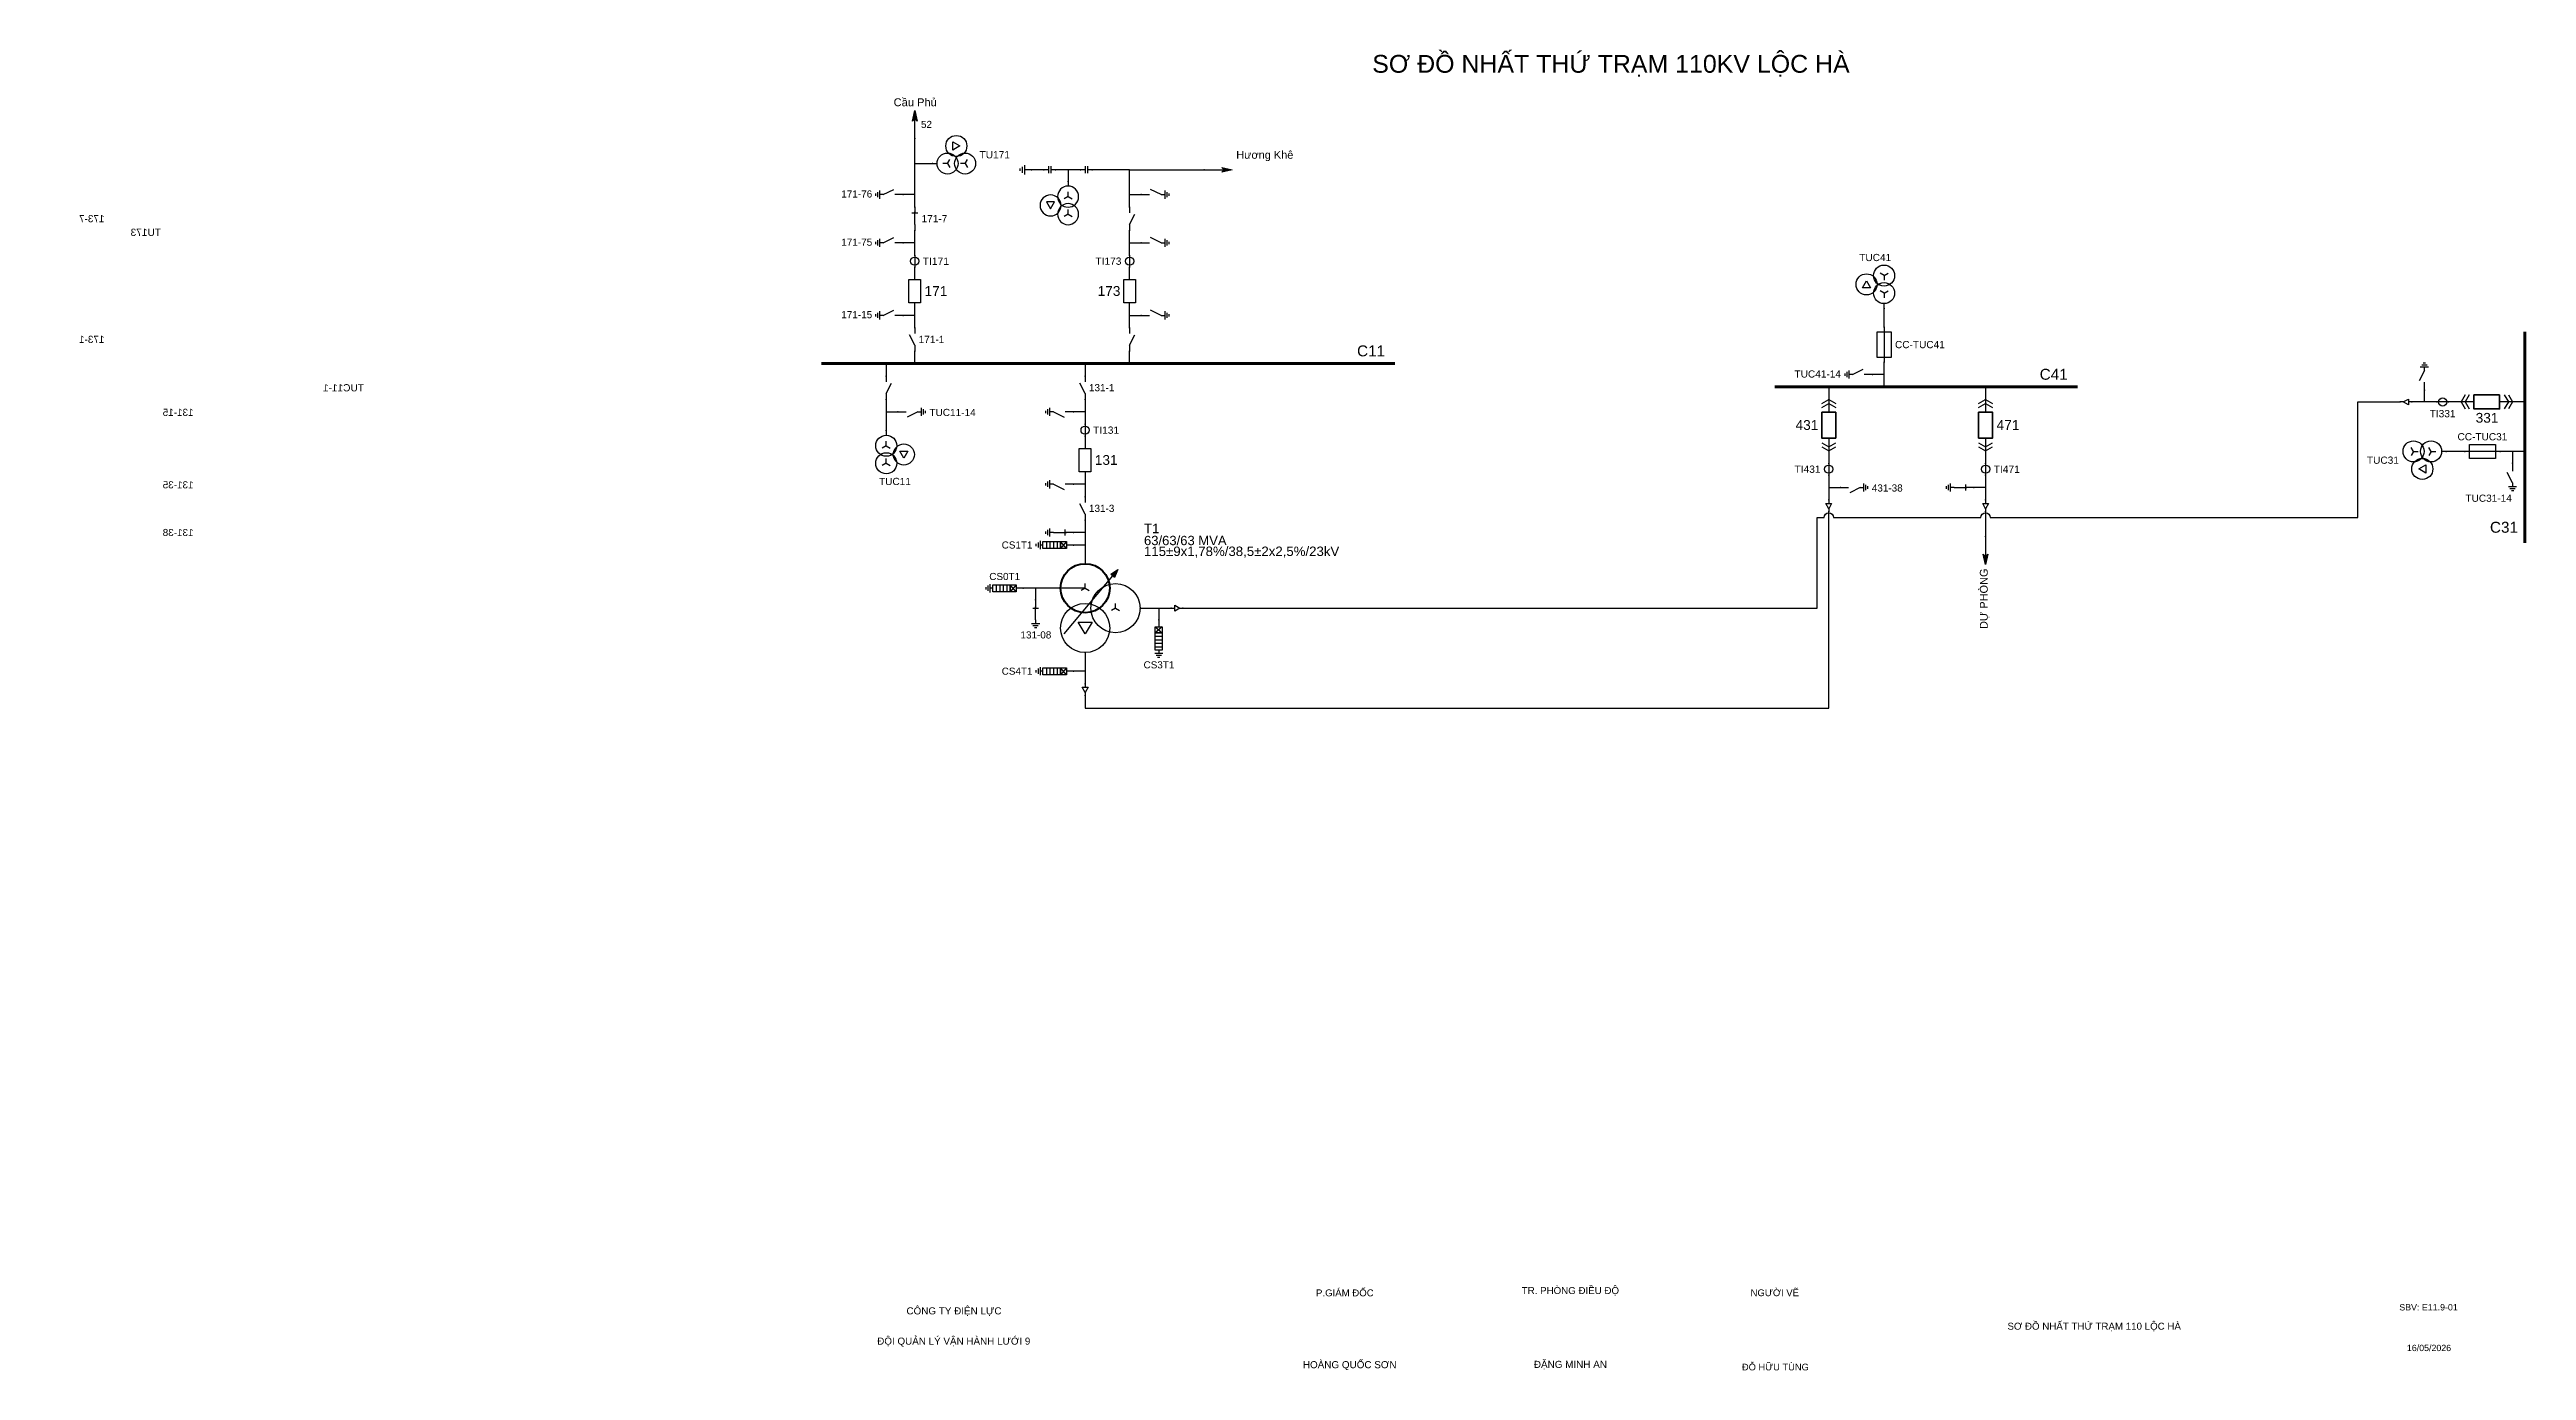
# Model space of a CAD drawing. Header units: millimetres. Extents: x -392 to 411, y 8 to 290.
# Drawn here: x -118 to 411, y 8 to 290 of the extents above; entities that cross this region are included whole.
import ezdxf

# ---------------------------------------------------------------- set-up
doc = ezdxf.new("R2010")
doc.units = ezdxf.units.MM
for name, color, linetype, lineweight in [('BUSBAR_110KV', 1, 'Continuous', 50), ('BUSBAR_22KV', 5, 'Continuous', 50), ('BUSBAR_35KV', 30, 'Continuous', 50), ('GROUND', 3, 'Continuous', 25), ('HV_110KV', 1, 'Continuous', 25), ('MV_22KV', 5, 'Continuous', 25), ('MV_35KV', 30, 'Continuous', 25)]:
    doc.layers.add(name, color=color, linetype=linetype, lineweight=lineweight)
doc.layers.add('SYM_PORTS', color=8, linetype='Continuous', plot=False)
doc.layers.add('TEXT', color=7, linetype='Continuous')
doc.styles.add('SLD_TEXT', font='arial.ttf')

# ---------------------------------------------------------------- blocks, each defined once
blk = doc.blocks.new('SYM_DISCONNECTOR_OPEN')
at = {"lineweight": 25}
for points in [[(0, -1.25), (-1.125, 1)], [(0, 2.5), (0, 1.25)], [(0, -1.25), (0, -2.5)]]:
    blk.add_lwpolyline(points, dxfattribs=at)
at = {"layer": 'SYM_PORTS'}
for p in [(0, 2.5), (0, -2.5)]:
    blk.add_point(p, dxfattribs=at)
blk.add_attdef('DEVICE_CODE', (1, -0.5), '', height=2)
blk = doc.blocks.new('SYM_EARTHING_SWITCH_OPEN')
at = {"lineweight": 25}
for points in [[(0, -1.25), (-1.125, 1)], [(0, 3), (0, 1.25)], [(-0.875, -2), (0.875, -2)], [(-0.5625, -2.4375), (0.5625, -2.4375)], [(-0.25, -2.875), (0.25, -2.875)], [(0, -1.25), (0, -2)]]:
    blk.add_lwpolyline(points, dxfattribs=at)
at = {"layer": 'SYM_PORTS'}
blk.add_point((0, 3), dxfattribs=at)
blk.add_attdef('DEVICE_CODE', (1.875, 0), '', height=2)
blk = doc.blocks.new('SYM_CIRCUIT_BREAKER')
at = {"lineweight": 25}
blk.add_lwpolyline([(-1.25, 2.5), (1.25, 2.5), (1.25, -2.5), (-1.25, -2.5)], close=True, dxfattribs=at)
at = {"layer": 'SYM_PORTS'}
for p in [(0, 2.5), (0, -2.5)]:
    blk.add_point(p, dxfattribs=at)
blk.add_attdef('DEVICE_CODE', (2.25, -0.5), '', height=2)
at = {"flags": 1}
blk.add_attdef('RATING', (2.25, -3.5), '', height=2, dxfattribs=at)
blk = doc.blocks.new('SYM_CURRENT_TRANSFORMER')
at = {"lineweight": 25}
blk.add_lwpolyline([(0, 1.25), (0, -1.25)], dxfattribs=at)
blk.add_circle((0, 0), 0.875, dxfattribs=at)
at = {"layer": 'SYM_PORTS'}
for p in [(0, 1.25), (0, -1.25)]:
    blk.add_point(p, dxfattribs=at)
blk.add_attdef('DEVICE_CODE', (1.875, -1.75), '', height=2)
at = {"flags": 1}
blk.add_attdef('RATIO', (1.875, -4.75), '', height=2, dxfattribs=at)
blk = doc.blocks.new('SYM_DISCONNECTOR_CLOSED')
at = {"lineweight": 25}
for points in [[(-0.625, 1.25), (0.625, 1.25)], [(0, 2.5), (0, 1.25)], [(0, -1.25), (0, 1.5)], [(0, -1.25), (0, -2.5)]]:
    blk.add_lwpolyline(points, dxfattribs=at)
at = {"layer": 'SYM_PORTS'}
for p in [(0, 2.5), (0, -2.5)]:
    blk.add_point(p, dxfattribs=at)
blk.add_attdef('DEVICE_CODE', (1.625, -0.5), '', height=2)
blk = doc.blocks.new('SYM_VOLTAGE_TRANSFORMER')
at = {"lineweight": 25}
for points in [[(0, 1.375), (-0.8625, 0.875)], [(0, 4.625), (0, 3.625)], [(0, 1.375), (0, 2.375)], [(0, 1.375), (0.8625, 0.875)], [(0, -2.375), (-0.8625, -2.875)], [(0, -2.375), (0, -1.375)], [(0, -2.375), (0.8625, -2.875)]]:
    blk.add_lwpolyline(points, dxfattribs=at)
blk.add_lwpolyline([(2.875, 0.25), (4.625, 0.25), (3.75, -1.25)], close=True, dxfattribs=at)
for centre in [(0, 1.375), (3.75, -0.5), (0, -2.375)]:
    blk.add_circle(centre, 2.25, dxfattribs=at)
at = {"layer": 'SYM_PORTS'}
blk.add_point((0, 4.625), dxfattribs=at)
blk.add_attdef('DEVICE_CODE', (7, 1.625), '', height=2)
at = {"flags": 1}
blk.add_attdef('RATIO', (7, -1.375), '', height=2, dxfattribs=at)
blk = doc.blocks.new('SYM_LINE_FEEDER_ARROW')
blk.add_hatch(color=7).paths.add_polyline_path([(0, -3), (-0.5, -0.75), (0, -1.25), (0.5, -0.75)])
at = {"lineweight": 25}
blk.add_lwpolyline([(0, 3), (0, -1.25)], dxfattribs=at)
blk.add_lwpolyline([(0, -3), (-0.5, -0.75), (0, -1.25), (0.5, -0.75)], close=True, dxfattribs=at)
at = {"layer": 'SYM_PORTS'}
blk.add_point((0, 3), dxfattribs=at)
blk.add_attdef('LINE_NAME', (1.5, 0), '', height=2)
blk = doc.blocks.new('SYM_COUPLING_CAPACITOR')
at = {"lineweight": 25}
for points in [[(-0.75, 0.25), (0.75, 0.25)], [(0, 1.25), (0, 0.25)], [(-0.75, -0.25), (0.75, -0.25)], [(0, -0.25), (0, -1.25)]]:
    blk.add_lwpolyline(points, dxfattribs=at)
at = {"layer": 'SYM_PORTS'}
for p in [(0, 1.25), (0, -1.25)]:
    blk.add_point(p, dxfattribs=at)
blk.add_attdef('DEVICE_CODE', (1.75, -1.75), '', height=2)
blk = doc.blocks.new('SYM_GROUND_SYMBOL')
at = {"lineweight": 25}
for points in [[(0, 1.25), (0, -0.25)], [(-1, -0.25), (1, -0.25)], [(-0.625, -0.75), (0.625, -0.75)], [(-0.25, -1.25), (0.25, -1.25)]]:
    blk.add_lwpolyline(points, dxfattribs=at)
at = {"layer": 'SYM_PORTS'}
blk.add_point((0, 1.25), dxfattribs=at)
blk = doc.blocks.new('SYM_EARTHING_SWITCH_CLOSED')
at = {"lineweight": 25}
for points in [[(-0.625, 1.25), (0.625, 1.25)], [(0, 3), (0, 1.25)], [(0, -1.25), (0, 1.5)], [(-0.875, -2), (0.875, -2)], [(-0.5625, -2.4375), (0.5625, -2.4375)], [(-0.25, -2.875), (0.25, -2.875)], [(0, -1.25), (0, -2)]]:
    blk.add_lwpolyline(points, dxfattribs=at)
at = {"layer": 'SYM_PORTS'}
blk.add_point((0, 3), dxfattribs=at)
blk.add_attdef('DEVICE_CODE', (1.875, 0), '', height=2)
blk = doc.blocks.new('SYM_SURGE_ARRESTER')
at = {"lineweight": 25}
for points in [[(-0.75, 2.5), (0.75, 2.5), (0.75, 1.25), (-0.75, 1.25)], [(-0.75, 1.25), (0.75, 1.25), (0.75, -2.5), (-0.75, -2.5)]]:
    blk.add_lwpolyline(points, close=True, dxfattribs=at)
for points in [[(-0.75, 2.5), (0.75, 1.25)], [(0.75, 2.5), (-0.75, 1.25)], [(-0.75, 0.5), (0.75, 0.5)], [(0, 4), (0, 2.5)], [(-0.875, -3.125), (0.875, -3.125)], [(-0.75, -0.25), (0.75, -0.25)], [(-0.75, -1), (0.75, -1)], [(-0.75, -1.75), (0.75, -1.75)], [(-0.5625, -3.5625), (0.5625, -3.5625)], [(-0.25, -4), (0.25, -4)], [(0, -2.5), (0, -3.125)]]:
    blk.add_lwpolyline(points, dxfattribs=at)
at = {"layer": 'SYM_PORTS'}
blk.add_point((0, 4), dxfattribs=at)
blk.add_attdef('DEVICE_CODE', (1.875, 1), '', height=2)
blk = doc.blocks.new('SYM_TRANSFORMER_3W')
blk.add_hatch(color=7).paths.add_polyline_path([(3.75, 8.25), (3.0125, 6.575), (2.2375, 7.225)])
at = {"lineweight": 25}
for points in [[(-7.75, -5.5), (3.0125, 7.35)], [(-3.25, 4.25), (-8.5, 4.25)], [(-3.25, 4.25), (-4.1125, 3.75)], [(-3.25, 4.25), (-3.25, 5.25)], [(-3.25, 4.25), (-2.3875, 3.75)], [(3.25, 0), (2.3875, -0.5)], [(3.25, 0), (3.25, 1)], [(3.25, 0), (4.1125, -0.5)]]:
    blk.add_lwpolyline(points, dxfattribs=at)
for points in [[(3.75, 8.25), (3.0125, 6.575), (2.2375, 7.225)], [(-4.75, -3), (-1.75, -3), (-3.25, -5.5)]]:
    blk.add_lwpolyline(points, close=True, dxfattribs=at)
at = {"lineweight": 50}
blk.add_circle((-3.25, 4.25), 5.25, dxfattribs=at)
at = {"lineweight": 25}
for centre in [(-3.25, -4.25), (3.25, 0)]:
    blk.add_circle(centre, 5.25, dxfattribs=at)
at = {"layer": 'SYM_PORTS'}
for p in [(-3.25, 9.5), (-8.5, 4.25), (8.5, 0), (-3.25, -9.5)]:
    blk.add_point(p, dxfattribs=at)
blk.add_attdef('DEVICE_CODE', (9.5, 6.5), '', height=2)
at = {"flags": 1}
for tag, p in [('POWER', (9.5, 3.5)), ('VOLTAGE_RATIO', (9.5, 0.5))]:
    blk.add_attdef(tag, p, '', height=2, dxfattribs=at)
blk = doc.blocks.new('SYM_CABLE_TERMINATION')
at = {"lineweight": 25}
blk.add_lwpolyline([(-0.625, 0.5), (0.625, 0.5), (0, -0.625)], close=True, dxfattribs=at)
for points in [[(0, 1.25), (0, 0.5)], [(0, -0.625), (0, -1.25)]]:
    blk.add_lwpolyline(points, dxfattribs=at)
at = {"layer": 'SYM_PORTS'}
for p in [(0, 1.25), (0, -1.25)]:
    blk.add_point(p, dxfattribs=at)
blk = doc.blocks.new('SYM_DRAWOUT_BREAKER')
at = {"lineweight": 25}
for points in [[(-1.5, 4.625), (0, 5.5), (1.5, 4.625)], [(0, 5.5), (0, 2.75)], [(-1.5, 3.75), (0, 4.625), (1.5, 3.75)], [(-1.5, -3.75), (0, -4.625), (1.5, -3.75)], [(-1.5, -4.625), (0, -5.5), (1.5, -4.625)], [(0, -2.75), (0, -5.5)]]:
    blk.add_lwpolyline(points, dxfattribs=at)
at = {"lineweight": 35}
blk.add_lwpolyline([(-1.5, 2.75), (1.5, 2.75), (1.5, -2.75), (-1.5, -2.75)], close=True, dxfattribs=at)
at = {"layer": 'SYM_PORTS'}
for p in [(0, 5.5), (0, -5.5)]:
    blk.add_point(p, dxfattribs=at)
blk.add_attdef('DEVICE_CODE', (2.5, 2.5), '', height=2)
at = {"flags": 1}
blk.add_attdef('RATING', (2.5, -0.5), '', height=2, dxfattribs=at)
blk = doc.blocks.new('SYM_FUSE_DISCONNECTOR')
at = {"lineweight": 25}
blk.add_lwpolyline([(-1.5, 2.75), (1.5, 2.75), (1.5, -2.75), (-1.5, -2.75)], close=True, dxfattribs=at)
blk.add_lwpolyline([(0, 3.75), (0, -3.75)], dxfattribs=at)
at = {"layer": 'SYM_PORTS'}
for p in [(0, 3.75), (0, -3.75)]:
    blk.add_point(p, dxfattribs=at)
blk.add_attdef('DEVICE_CODE', (2.5, 0.75), '', height=2)
at = {"flags": 1}
blk.add_attdef('RATING', (2.5, -2.25), '', height=2, dxfattribs=at)

msp = doc.modelspace()

# ---------------------------------------------------------------- linework, layer by layer
at = {"layer": 'BUSBAR_110KV', "const_width": 0.647}
msp.add_lwpolyline([(46.75, 222.98), (169.29, 222.98)], dxfattribs=at)
at = {"layer": 'BUSBAR_22KV', "const_width": 0.647}
msp.add_lwpolyline([(250.39, 217.98), (315.13, 217.98)], dxfattribs=at)
at = {"layer": 'BUSBAR_35KV', "const_width": 0.647}
msp.add_lwpolyline([(410.68, 229.81), (410.68, 184.64)], dxfattribs=at)
at = {"layer": 'GROUND'}
msp.add_lwpolyline([(94.29, 264.4), (91.63, 264.4)], dxfattribs=at)
at = {"layer": 'HV_110KV'}
for points in [[(66.69, 265.73), (66.69, 271.05)], [(66.69, 259.08), (66.69, 265.73)], [(66.69, 265.73), (70.44, 265.73)], [(99.45, 264.4), (96.79, 264.4)], [(102.11, 264.4), (99.45, 264.4)], [(99.45, 264.4), (99.45, 261.9)], [(112.58, 264.4), (104.61, 264.4)], [(112.58, 259.08), (112.58, 264.4)], [(112.58, 264.4), (128.53, 264.4)], [(66.69, 259.08), (64.19, 259.08)], [(66.69, 256.43), (66.69, 259.08)], [(112.58, 256.43), (112.58, 259.08)], [(112.58, 259.08), (115.08, 259.08)], [(66.69, 248.77), (64.19, 248.77)], [(66.69, 248.77), (66.69, 251.43)], [(66.69, 246.11), (66.69, 248.77)], [(112.58, 248.77), (112.58, 251.43)], [(112.58, 246.11), (112.58, 248.77)], [(112.58, 248.77), (115.08, 248.77)], [(66.69, 240.95), (66.69, 243.61)], [(112.58, 240.95), (112.58, 243.61)], [(66.69, 233.29), (64.19, 233.29)], [(66.69, 233.29), (66.69, 235.95)], [(66.69, 230.64), (66.69, 233.29)], [(112.58, 233.29), (112.58, 235.95)], [(112.58, 230.64), (112.58, 233.29)], [(112.58, 233.29), (115.08, 233.29)], [(60.6, 222.98), (60.6, 220.32)], [(66.69, 222.98), (66.69, 225.64)], [(103.08, 222.98), (103.08, 220.32)], [(112.58, 222.98), (112.58, 225.64)], [(60.6, 215.32), (60.6, 212.66)], [(60.6, 212.66), (63.1, 212.66)], [(60.6, 212.66), (60.6, 208.67)], [(103.08, 212.66), (100.58, 212.66)], [(103.08, 215.32), (103.08, 212.66)], [(103.08, 212.66), (103.08, 210)], [(103.08, 207.5), (103.08, 204.84)], [(103.08, 197.19), (100.58, 197.19)], [(103.08, 199.84), (103.08, 197.19)], [(103.08, 197.19), (103.08, 194.53)], [(103.08, 186.87), (100.58, 186.87)], [(103.08, 189.53), (103.08, 186.87)], [(103.08, 186.87), (103.08, 184.21)], [(103.08, 184.21), (100.58, 184.21)], [(103.08, 184.21), (103.08, 180.22)], [(92.51, 174.97), (89.85, 174.97)], [(97.83, 174.97), (92.51, 174.97)], [(92.51, 174.97), (92.51, 172.47)]]:
    msp.add_lwpolyline(points, dxfattribs=at)
at = {"layer": 'MV_22KV'}
for points in [[(273.77, 230.79), (273.77, 234.78)], [(273.77, 220.64), (273.77, 223.29)], [(261.94, 217.98), (261.94, 215.32)], [(273.77, 220.64), (271.27, 220.64)], [(273.77, 217.98), (273.77, 220.64)], [(295.46, 217.98), (295.46, 215.32)], [(261.94, 204.32), (261.94, 201.66)], [(295.46, 204.32), (295.46, 201.66)], [(261.94, 199.16), (261.94, 196.5)], [(261.94, 196.5), (264.44, 196.5)], [(261.94, 196.5), (261.94, 193.84)], [(295.46, 196.5), (292.96, 196.5)], [(295.46, 199.16), (295.46, 196.5)], [(295.46, 196.5), (295.46, 193.84)], [(103.08, 152.08), (103.08, 149.38), (261.94, 149.38), (261.94, 188.64), (261.94, 191.34)], [(295.46, 191.34), (295.46, 186.03)], [(103.08, 161.22), (103.08, 157.24)], [(103.08, 157.24), (100.58, 157.24)], [(103.08, 157.24), (103.08, 154.58)]]:
    msp.add_lwpolyline(points, dxfattribs=at)
at = {"layer": 'MV_35KV'}
for points in [[(389.2, 214.78), (389.2, 217.28)], [(389.2, 214.78), (386.54, 214.78)], [(391.86, 214.78), (389.2, 214.78)], [(397.02, 214.78), (394.36, 214.78)], [(410.68, 214.78), (408.02, 214.78)], [(397.86, 204.22), (393.87, 204.22)], [(408.02, 204.22), (405.36, 204.22)], [(410.68, 204.22), (408.02, 204.22)], [(408.02, 204.22), (408.02, 201.72)], [(114.83, 170.72), (118.82, 170.72)], [(118.82, 170.72), (118.82, 168.22)], [(118.82, 170.72), (121.47, 170.72)]]:
    msp.add_lwpolyline(points, dxfattribs=at)
msp.add_lwpolyline([(123.97, 170.72), (126.67, 170.72), (259.5, 170.72), (259.5, 190.06), (260.94, 190.06, -1), (262.94, 190.06), (294.46, 190.06, -1), (296.46, 190.06), (375, 190.06), (375, 214.78), (381.34, 214.78), (384.04, 214.78)], format="xyb", dxfattribs=at)

# ---------------------------------------------------------------- block references
at = {"layer": 'GROUND', "rotation": 270}
msp.add_blockref('SYM_GROUND_SYMBOL', (90.38, 264.4), dxfattribs=at)
at = {"layer": 'HV_110KV'}
for name, p, rotation in [('SYM_LINE_FEEDER_ARROW', (66.69, 274.05), 180), ('SYM_COUPLING_CAPACITOR', (95.54, 264.4), 270), ('SYM_COUPLING_CAPACITOR', (103.36, 264.4), 270), ('SYM_LINE_FEEDER_ARROW', (131.53, 264.4), 90)]:
    msp.add_blockref(name, p, dxfattribs=dict(at, rotation=rotation))
ref = msp.add_blockref('SYM_VOLTAGE_TRANSFORMER', (75.07, 265.73), dxfattribs=dict(at, rotation=90))
ref.add_attrib('DEVICE_CODE', 'TU171', (80.53, 266.84), dxfattribs={"layer": 'TEXT', "height": 1.549, "style": 'SLD_TEXT'})
ref = msp.add_blockref('SYM_EARTHING_SWITCH_OPEN', (118.08, 259.08), dxfattribs=dict(at, xscale=-1, rotation=90))
ref.add_attrib('DEVICE_CODE', '173-76', (121.79, 258.47), dxfattribs={"layer": 'TEXT', "extrusion": (0, 0, -1), "height": 1.52, "style": 'SLD_TEXT'})
ref = msp.add_blockref('SYM_VOLTAGE_TRANSFORMER', (99.45, 257.28), dxfattribs=dict(at, xscale=-1))
ref.add_attrib('DEVICE_CODE', 'TU173', (94.33, 250.26), dxfattribs={"layer": 'TEXT', "extrusion": (0, 0, -1), "height": 1.549, "style": 'SLD_TEXT'})
ref = msp.add_blockref('SYM_EARTHING_SWITCH_OPEN', (61.19, 259.08), dxfattribs=dict(at, rotation=270))
ref.add_attrib('DEVICE_CODE', '171-76', (50.99, 258.47), dxfattribs={"layer": 'TEXT', "height": 1.52, "style": 'SLD_TEXT'})
ref = msp.add_blockref('SYM_DISCONNECTOR_OPEN', (112.58, 253.93), dxfattribs=dict(at, xscale=-1))
ref.add_attrib('DEVICE_CODE', '173-7', (106.41, 253.19), dxfattribs={"layer": 'TEXT', "extrusion": (0, 0, -1), "height": 1.522, "style": 'SLD_TEXT'})
ref = msp.add_blockref('SYM_DISCONNECTOR_CLOSED', (66.69, 253.93), dxfattribs=at)
ref.add_attrib('DEVICE_CODE', '171-7', (68.15, 253.18), dxfattribs={"layer": 'TEXT', "height": 1.535, "style": 'SLD_TEXT'})
ref = msp.add_blockref('SYM_EARTHING_SWITCH_OPEN', (118.08, 248.77), dxfattribs=dict(at, xscale=-1, rotation=90))
ref.add_attrib('DEVICE_CODE', '173-75', (121.79, 248.16), dxfattribs={"layer": 'TEXT', "extrusion": (0, 0, -1), "height": 1.52, "style": 'SLD_TEXT'})
ref = msp.add_blockref('SYM_EARTHING_SWITCH_OPEN', (61.19, 248.77), dxfattribs=dict(at, rotation=270))
ref.add_attrib('DEVICE_CODE', '171-75', (50.99, 248.16), dxfattribs={"layer": 'TEXT', "height": 1.52, "style": 'SLD_TEXT'})
ref = msp.add_blockref('SYM_CURRENT_TRANSFORMER', (66.69, 244.86), dxfattribs=at)
ref.add_attrib('DEVICE_CODE', 'TI171', (68.4, 244.07), dxfattribs={"layer": 'TEXT', "height": 1.57, "style": 'SLD_TEXT'})
ref = msp.add_blockref('SYM_CURRENT_TRANSFORMER', (112.58, 244.86), dxfattribs=at)
ref.add_attrib('DEVICE_CODE', 'TI173', (105.28, 244.09), dxfattribs={"layer": 'TEXT', "height": 1.557, "style": 'SLD_TEXT'})
ref = msp.add_blockref('SYM_CIRCUIT_BREAKER', (66.69, 238.45), dxfattribs=at)
ref.add_attrib('DEVICE_CODE', '171', (68.77, 237.43), dxfattribs={"layer": 'TEXT', "height": 2.105, "style": 'SLD_TEXT'})
ref = msp.add_blockref('SYM_CIRCUIT_BREAKER', (112.58, 238.45), dxfattribs=at)
ref.add_attrib('DEVICE_CODE', '173', (105.76, 237.45), dxfattribs={"layer": 'TEXT', "height": 2.087, "style": 'SLD_TEXT'})
ref = msp.add_blockref('SYM_EARTHING_SWITCH_OPEN', (118.08, 233.29), dxfattribs=dict(at, xscale=-1, rotation=90))
ref.add_attrib('DEVICE_CODE', '173-15', (121.79, 232.68), dxfattribs={"layer": 'TEXT', "extrusion": (0, 0, -1), "height": 1.52, "style": 'SLD_TEXT'})
ref = msp.add_blockref('SYM_EARTHING_SWITCH_OPEN', (61.19, 233.29), dxfattribs=dict(at, rotation=270))
ref.add_attrib('DEVICE_CODE', '171-15', (50.99, 232.68), dxfattribs={"layer": 'TEXT', "height": 1.52, "style": 'SLD_TEXT'})
ref = msp.add_blockref('SYM_DISCONNECTOR_OPEN', (112.58, 228.14), dxfattribs=dict(at, xscale=-1))
ref.add_attrib('DEVICE_CODE', '173-1', (106.41, 227.4), dxfattribs={"layer": 'TEXT', "extrusion": (0, 0, -1), "height": 1.522, "style": 'SLD_TEXT'})
ref = msp.add_blockref('SYM_DISCONNECTOR_OPEN', (66.69, 228.14), dxfattribs=at)
ref.add_attrib('DEVICE_CODE', '171-1', (67.52, 227.38), dxfattribs={"layer": 'TEXT', "height": 1.535, "style": 'SLD_TEXT'})
ref = msp.add_blockref('SYM_DISCONNECTOR_OPEN', (60.6, 217.82), dxfattribs=dict(at, xscale=-1))
ref.add_attrib('DEVICE_CODE', 'TUC11-1', (50.99, 217.04), dxfattribs={"layer": 'TEXT', "extrusion": (0, 0, -1), "height": 1.542, "style": 'SLD_TEXT'})
ref = msp.add_blockref('SYM_DISCONNECTOR_OPEN', (103.08, 217.82), dxfattribs=at)
ref.add_attrib('DEVICE_CODE', '131-1', (103.91, 217.08), dxfattribs={"layer": 'TEXT', "height": 1.518, "style": 'SLD_TEXT'})
ref = msp.add_blockref('SYM_EARTHING_SWITCH_OPEN', (97.58, 212.66), dxfattribs=dict(at, xscale=-1, rotation=270))
ref.add_attrib('DEVICE_CODE', '131-15', (87.38, 211.8), dxfattribs={"layer": 'TEXT', "extrusion": (0, 0, -1), "height": 1.516, "style": 'SLD_TEXT'})
ref = msp.add_blockref('SYM_EARTHING_SWITCH_OPEN', (66.1, 212.66), dxfattribs=dict(at, rotation=90))
ref.add_attrib('DEVICE_CODE', 'TUC11-14', (69.81, 211.77), dxfattribs={"layer": 'TEXT', "height": 1.538, "style": 'SLD_TEXT'})
ref = msp.add_blockref('SYM_VOLTAGE_TRANSFORMER', (60.6, 204.05), dxfattribs=at)
ref.add_attrib('DEVICE_CODE', 'TUC11', (59.04, 197.02), dxfattribs={"layer": 'TEXT', "height": 1.544, "style": 'SLD_TEXT'})
ref = msp.add_blockref('SYM_CURRENT_TRANSFORMER', (103.08, 208.75), dxfattribs=at)
ref.add_attrib('DEVICE_CODE', 'TI131', (104.79, 207.98), dxfattribs={"layer": 'TEXT', "height": 1.554, "style": 'SLD_TEXT'})
ref = msp.add_blockref('SYM_CIRCUIT_BREAKER', (103.08, 202.34), dxfattribs=at)
ref.add_attrib('DEVICE_CODE', '131', (105.16, 201.34), dxfattribs={"layer": 'TEXT', "height": 2.087, "style": 'SLD_TEXT'})
ref = msp.add_blockref('SYM_EARTHING_SWITCH_OPEN', (97.58, 197.19), dxfattribs=dict(at, xscale=-1, rotation=270))
ref.add_attrib('DEVICE_CODE', '131-35', (87.38, 196.32), dxfattribs={"layer": 'TEXT', "extrusion": (0, 0, -1), "height": 1.516, "style": 'SLD_TEXT'})
ref = msp.add_blockref('SYM_DISCONNECTOR_OPEN', (103.08, 192.03), dxfattribs=at)
ref.add_attrib('DEVICE_CODE', '131-3', (103.91, 191.29), dxfattribs={"layer": 'TEXT', "height": 1.518, "style": 'SLD_TEXT'})
ref = msp.add_blockref('SYM_EARTHING_SWITCH_CLOSED', (97.58, 186.87), dxfattribs=dict(at, xscale=-1, rotation=270))
ref.add_attrib('DEVICE_CODE', '131-38', (87.38, 186.13), dxfattribs={"layer": 'TEXT', "extrusion": (0, 0, -1), "height": 1.516, "style": 'SLD_TEXT'})
ref = msp.add_blockref('SYM_TRANSFORMER_3W', (106.33, 170.72), dxfattribs=at)
ref.add_attrib('DEVICE_CODE', 'T1', (115.66, 186.74), dxfattribs={"layer": 'TEXT', "height": 2.021, "style": 'SLD_TEXT'})
ref = msp.add_blockref('SYM_SURGE_ARRESTER', (96.58, 184.21), dxfattribs=dict(at, rotation=270))
ref.add_attrib('DEVICE_CODE', 'CS1T1', (85.26, 183.46), dxfattribs={"layer": 'TEXT', "height": 1.514, "style": 'SLD_TEXT'})
ref = msp.add_blockref('SYM_SURGE_ARRESTER', (85.85, 174.97), dxfattribs=dict(at, rotation=270))
ref.add_attrib('DEVICE_CODE', 'CS0T1', (82.61, 176.73), dxfattribs={"layer": 'TEXT', "height": 1.514, "style": 'SLD_TEXT'})
ref = msp.add_blockref('SYM_EARTHING_SWITCH_CLOSED', (92.51, 169.47), dxfattribs=at)
ref.add_attrib('DEVICE_CODE', '131-08', (89.27, 164.24), dxfattribs={"layer": 'TEXT', "height": 1.516, "style": 'SLD_TEXT'})
at = {"layer": 'MV_22KV'}
ref = msp.add_blockref('SYM_VOLTAGE_TRANSFORMER', (273.77, 239.41), dxfattribs=dict(at, rotation=180))
ref.add_attrib('DEVICE_CODE', 'TUC41', (268.46, 244.88), dxfattribs={"layer": 'TEXT', "height": 1.544, "style": 'SLD_TEXT'})
ref = msp.add_blockref('SYM_FUSE_DISCONNECTOR', (273.77, 227.04), dxfattribs=at)
ref.add_attrib('DEVICE_CODE', 'CC-TUC41', (276.1, 226.27), dxfattribs={"layer": 'TEXT', "height": 1.541, "style": 'SLD_TEXT'})
ref = msp.add_blockref('SYM_EARTHING_SWITCH_OPEN', (268.27, 220.64), dxfattribs=dict(at, rotation=270))
ref.add_attrib('DEVICE_CODE', 'TUC41-14', (254.64, 219.99), dxfattribs={"layer": 'TEXT', "height": 1.538, "style": 'SLD_TEXT'})
ref = msp.add_blockref('SYM_DRAWOUT_BREAKER', (261.94, 209.82), dxfattribs=at)
ref.add_attrib('DEVICE_CODE', '431', (254.86, 208.81), dxfattribs={"layer": 'TEXT', "height": 2.087, "style": 'SLD_TEXT'})
ref = msp.add_blockref('SYM_DRAWOUT_BREAKER', (295.46, 209.82), dxfattribs=at)
ref.add_attrib('DEVICE_CODE', '471', (297.79, 208.8), dxfattribs={"layer": 'TEXT', "height": 2.105, "style": 'SLD_TEXT'})
ref = msp.add_blockref('SYM_CURRENT_TRANSFORMER', (261.94, 200.41), dxfattribs=at)
ref.add_attrib('DEVICE_CODE', 'TI431', (254.64, 199.64), dxfattribs={"layer": 'TEXT', "height": 1.554, "style": 'SLD_TEXT'})
ref = msp.add_blockref('SYM_CURRENT_TRANSFORMER', (295.46, 200.41), dxfattribs=at)
ref.add_attrib('DEVICE_CODE', 'TI471', (297.17, 199.62), dxfattribs={"layer": 'TEXT', "height": 1.57, "style": 'SLD_TEXT'})
ref = msp.add_blockref('SYM_EARTHING_SWITCH_CLOSED', (289.96, 196.5), dxfattribs=dict(at, xscale=-1, rotation=270))
ref.add_attrib('DEVICE_CODE', '471-76', (279.76, 195.77), dxfattribs={"layer": 'TEXT', "extrusion": (0, 0, -1), "height": 1.52, "style": 'SLD_TEXT'})
ref = msp.add_blockref('SYM_EARTHING_SWITCH_OPEN', (267.44, 196.5), dxfattribs=dict(at, rotation=90))
ref.add_attrib('DEVICE_CODE', '431-38', (271.15, 195.64), dxfattribs={"layer": 'TEXT', "height": 1.516, "style": 'SLD_TEXT'})
for name, p in [('SYM_CABLE_TERMINATION', (261.94, 192.59)), ('SYM_CABLE_TERMINATION', (295.46, 192.59)), ('SYM_LINE_FEEDER_ARROW', (295.46, 183.03)), ('SYM_CABLE_TERMINATION', (103.08, 153.33))]:
    msp.add_blockref(name, p, dxfattribs=at)
ref = msp.add_blockref('SYM_SURGE_ARRESTER', (96.58, 157.24), dxfattribs=dict(at, rotation=270))
ref.add_attrib('DEVICE_CODE', 'CS4T1', (85.26, 156.49), dxfattribs={"layer": 'TEXT', "height": 1.514, "style": 'SLD_TEXT'})
at = {"layer": 'MV_35KV'}
ref = msp.add_blockref('SYM_EARTHING_SWITCH_OPEN', (389.2, 220.28), dxfattribs=dict(at, xscale=-1, rotation=180))
ref.add_attrib('DEVICE_CODE', '331-38', (385.83, 224.04), dxfattribs={"layer": 'TEXT', "extrusion": (0, 0, -1), "height": 1.516, "style": 'SLD_TEXT'})
for p, rotation in [((385.29, 214.78), 270), ((122.72, 170.72), 90)]:
    msp.add_blockref('SYM_CABLE_TERMINATION', p, dxfattribs=dict(at, rotation=rotation))
ref = msp.add_blockref('SYM_CURRENT_TRANSFORMER', (393.11, 214.78), dxfattribs=dict(at, rotation=270))
ref.add_attrib('DEVICE_CODE', 'TI331', (390.31, 211.51), dxfattribs={"layer": 'TEXT', "height": 1.554, "style": 'SLD_TEXT'})
ref = msp.add_blockref('SYM_DRAWOUT_BREAKER', (402.52, 214.78), dxfattribs=dict(at, rotation=270))
ref.add_attrib('DEVICE_CODE', '331', (400.15, 210.35), dxfattribs={"layer": 'TEXT', "height": 2.087, "style": 'SLD_TEXT'})
ref = msp.add_blockref('SYM_VOLTAGE_TRANSFORMER', (389.25, 204.22), dxfattribs=dict(at, rotation=270))
ref.add_attrib('DEVICE_CODE', 'TUC31', (376.92, 201.57), dxfattribs={"layer": 'TEXT', "height": 1.544, "style": 'SLD_TEXT'})
ref = msp.add_blockref('SYM_FUSE_DISCONNECTOR', (401.61, 204.22), dxfattribs=dict(at, rotation=270))
ref.add_attrib('DEVICE_CODE', 'CC-TUC31', (396.27, 206.58), dxfattribs={"layer": 'TEXT', "height": 1.541, "style": 'SLD_TEXT'})
ref = msp.add_blockref('SYM_EARTHING_SWITCH_OPEN', (408.02, 198.72), dxfattribs=at)
ref.add_attrib('DEVICE_CODE', 'TUC31-14', (397.97, 193.45), dxfattribs={"layer": 'TEXT', "height": 1.538, "style": 'SLD_TEXT'})
ref = msp.add_blockref('SYM_SURGE_ARRESTER', (118.82, 164.22), dxfattribs=at)
ref.add_attrib('DEVICE_CODE', 'CS3T1', (115.57, 157.85), dxfattribs={"layer": 'TEXT', "height": 1.514, "style": 'SLD_TEXT'})

# ---------------------------------------------------------------- texts
at = {"layer": 'TEXT', "attachment_point": 7, "style": 'SLD_TEXT'}
for s, insert, char_height in [('SƠ ĐỒ NHẤT THỨ TRẠM 110KV LỘC HÀ', (164.42, 284.29), 3.8113), ('Cầu Phủ', (62.18, 277.95), 1.695), ('52', (68.02, 273.32), 1.508), ('Hương Khê', (135.37, 266.25), 1.674), ('C11', (161.18, 224.49), 2.339), ('C41', (307.01, 219.49), 2.339), ('63/63/63 MVA', (115.66, 184.15), 1.9934), ('C31', (403.2, 186.8), 2.339), ('115±9x1,78%/38,5±2x2,5%/23kV', (115.66, 181.48), 2.0215), ('CÔNG TY ĐIỆN LỰC', (64.92, 19.46), 1.5087), ('P.GIÁM ĐỐC', (152.41, 23.64), 1.469), ('TR. PHÒNG ĐIỀU ĐỘ', (196.36, 23.82), 1.488), ('NGƯỜI VẼ', (245.25, 23.67), 1.45), ('SBV: E11.9-01', (383.83, 20.62), 1.3521), ('SƠ ĐỒ NHẤT THỨ TRẠM 110 LỘC HÀ', (300.12, 16.2), 1.4885), ('ĐỘI QUẢN LÝ VẬN HÀNH LƯỚI 9', (58.67, 12.92), 1.5058), ('16/05/2026', (385.46, 11.93), 1.351), ('HOÀNG QUỐC SƠN', (149.6, 7.88), 1.5125), ('ĐẶNG MINH AN', (198.95, 8.03), 1.5134), ('ĐỖ HỮU TÙNG', (243.4, 7.81), 1.4237)]:
    msp.add_mtext(s, dxfattribs=dict(at, insert=insert, char_height=char_height))
at = {"layer": 'TEXT', "insert": (296.28, 166.26), "char_height": 1.677, "attachment_point": 7, "rotation": 90, "style": 'SLD_TEXT'}
msp.add_mtext('DỰ PHÒNG', dxfattribs=at)

doc.saveas('drawing.dxf')
